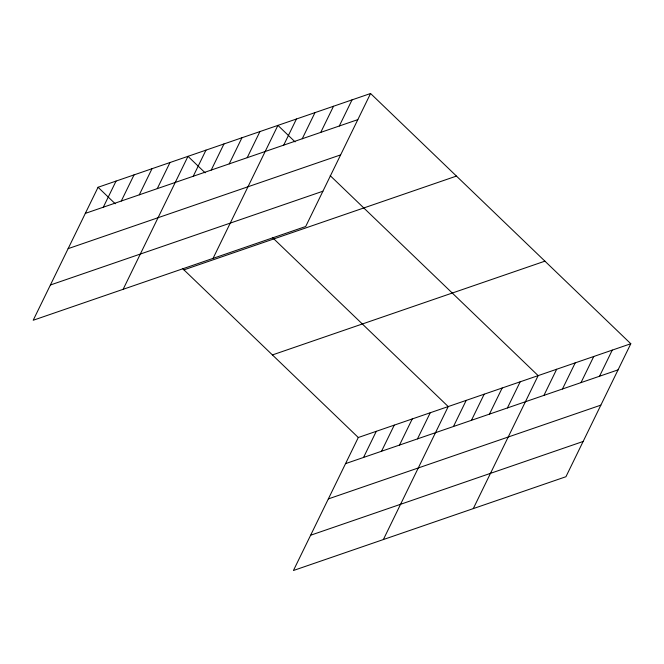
<?xml version="1.0" encoding="UTF-8"?>
<svg xmlns="http://www.w3.org/2000/svg" width="664" height="664" viewBox="0 0 664 664"><rect width="100%" height="100%" fill="white"/><g stroke="black" fill="none" stroke-linecap="round" stroke-linejoin="round"><path stroke-width="1" d="M370.57 93.499L98.064 187.273L33.2 320.255L305.706 226.49L370.57 93.499L630.8 343.744L565.936 476.727L293.43 570.5L358.294 437.51L630.8 343.744M103.302 207.209L116.051 181.081M121.288 201.018L134.037 174.889M139.274 194.826L152.014 168.706M157.26 188.642L170.001 162.514M123.13 289.313L187.987 156.331L205.168 172.839M193.232 176.267L205.973 150.139M211.218 170.075L223.959 143.947M229.204 163.883L241.945 137.763M247.191 157.7L259.931 131.572M213.053 258.371L277.917 125.38L295.09 141.897M283.702 145.134L296.443 119.005M302.236 138.759L314.977 112.631M320.762 132.377L333.511 106.257M339.296 126.002L352.036 99.882M363.54 457.446L376.281 431.318M381.526 451.263L394.267 425.134M399.512 445.071L412.253 418.942M417.49 438.879L430.239 412.759M383.36 539.558L448.225 406.567L272.373 237.471M453.462 426.504L466.211 400.375M471.448 420.312L484.189 394.192M489.434 414.128L502.175 388M507.421 407.937L520.161 381.817M473.283 508.607L538.147 375.625L330.191 175.645M543.932 395.37L556.681 369.25M562.466 388.996L575.207 362.868M581 382.622L593.74 356.493M599.526 376.247L612.266 350.119M85.316 213.393L357.821 119.628M68.118 248.66L340.624 154.895M50.398 284.997L322.903 191.224M183.936 269.85L456.442 176.084M272.414 354.933L544.92 261.159M345.554 463.638L618.059 369.865M328.356 498.905L600.862 405.131M310.636 535.234L583.133 441.469M98.064 187.273L115.237 203.782M182.442 268.414L358.294 437.51"/></g></svg>
